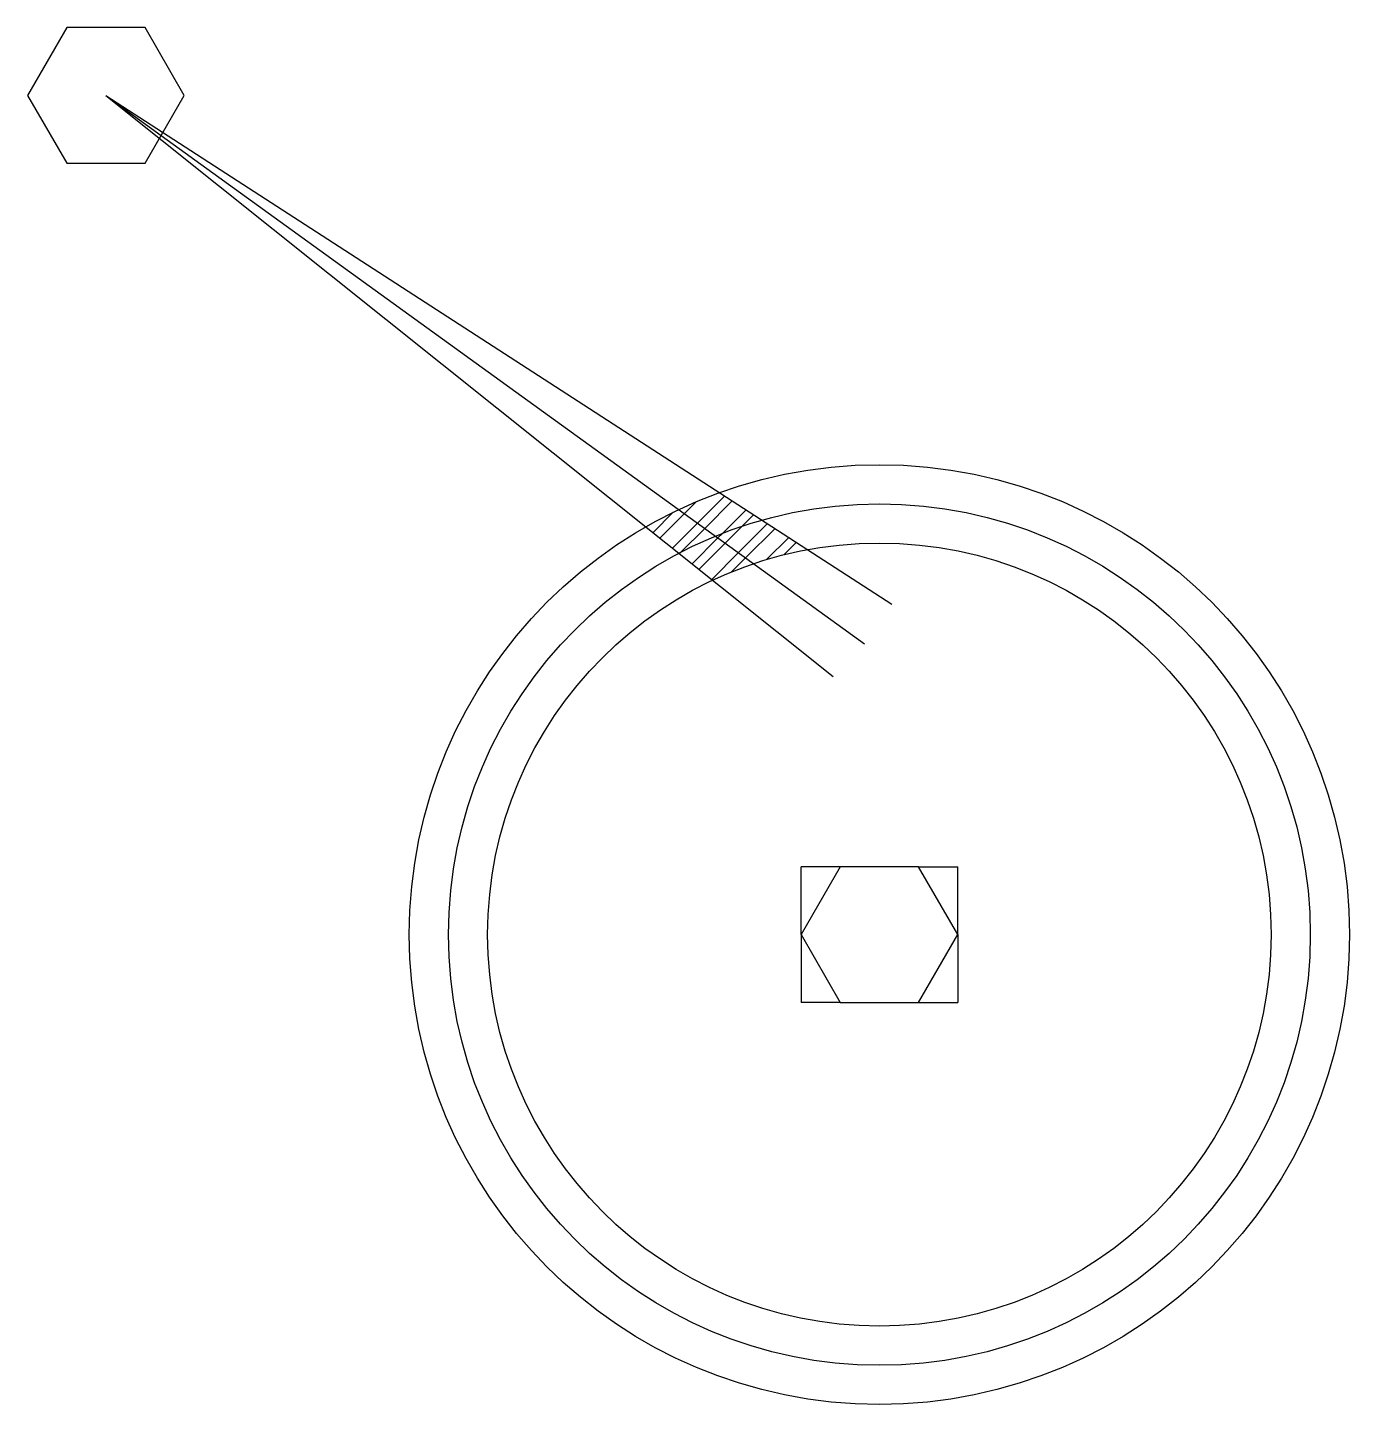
# Model space of a CAD drawing. Header units: inches. Extents: x 69 to 718, y -37 to 145.
# Drawn here: x 549.3 to 718, y -37.4 to 138.4 of the extents above.
import ezdxf

# ---------------------------------------------------------------- set-up
doc = ezdxf.new("R2010")
doc.units = ezdxf.units.IN
doc.header["$MEASUREMENT"] = 0
pattern_1 = [(45, (0, 0), (-2.245064, 2.245064), []), (45, (0, 1.5875), (-2.245064, 2.245064), [])]

msp = doc.modelspace()

# ---------------------------------------------------------------- hatches: boundary and pattern name
h = msp.add_hatch()
h.set_pattern_fill('STEEL', color=256)
h.set_pattern_definition(pattern_1)
h.paths.add_polyline_path([(643.03, 75.5), (637.61, 79.01, 0.023484), (632.41, 76.85), (637.1, 73.45, -0.028517)])
h = msp.add_hatch()
h.set_pattern_fill('STEEL', color=256)
h.set_pattern_definition(pattern_1)
h.paths.add_polyline_path([(632.42, 71.27, -0.023482), (637.1, 73.45), (632.41, 76.85, 0.019816), (628.19, 74.65)])
h = msp.add_hatch()
h.set_pattern_fill('STEEL', color=256)
h.set_pattern_definition(pattern_1)
h.paths.add_polyline_path([(643.03, 75.5, 0.028517), (637.1, 73.45), (641.97, 69.94, -0.035602), (648.85, 71.73)])
h = msp.add_hatch()
h.set_pattern_fill('STEEL', color=256)
h.set_pattern_definition(pattern_1)
h.paths.add_polyline_path([(636.73, 67.83, -0.028243), (641.97, 69.94), (637.1, 73.45, 0.023482), (632.42, 71.27)])

# ---------------------------------------------------------------- linework, layer by layer
for p, q in [((559.27, 129.74), (652.12, 55.52)), ((559.27, 129.74), (659.58, 64.78)), ((648, 22.58), (648, 31.24)), ((653, 31.24), (648, 31.24)), ((663, 31.24), (668, 31.24)), ((668, 22.58), (668, 31.24)), ((648, 22.58), (648, 13.92)), ((668, 22.58), (668, 13.92)), ((653, 13.92), (648, 13.92)), ((663, 13.92), (668, 13.92))]:
    msp.add_line(p, q)
at = {"color": 3}
msp.add_line((559.27, 129.74), (656.1, 59.72), dxfattribs=at)
for points in [[(554.27, 138.4), (549.27, 129.74), (554.27, 121.08), (564.27, 121.08), (569.27, 129.74), (564.27, 138.4)], [(653, 31.24), (648, 22.58), (653, 13.92), (663, 13.92), (668, 22.58), (663, 31.24)]]:
    msp.add_lwpolyline(points, close=True)
for radius in [60, 50]:
    msp.add_circle((658, 22.58), radius)
msp.add_circle((658, 22.58), 55, dxfattribs=at)

doc.saveas('drawing.dxf')
